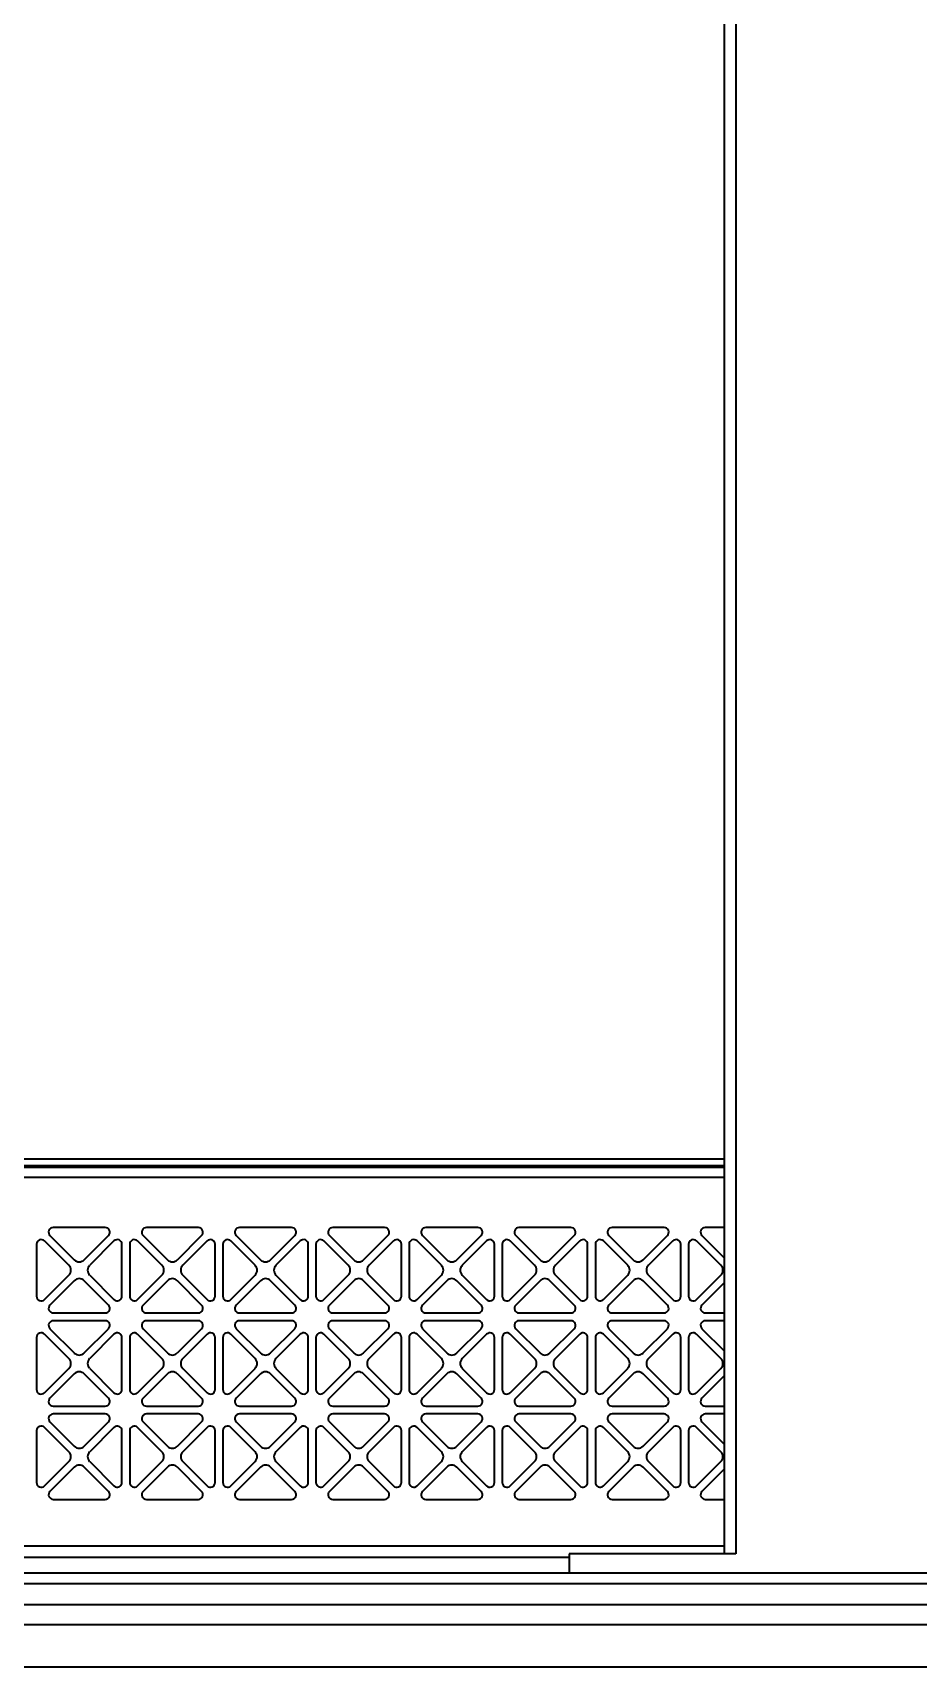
# Model space of a CAD drawing. Header units: millimetres. Extents: x 32496 to 166256, y 3504 to 23939.
# Drawn here: x 142464 to 142692.2, y 12211.1 to 12632 of the extents above; entities that cross this region are included whole.
import ezdxf

# ---------------------------------------------------------------- set-up
doc = ezdxf.new("R2010")
doc.units = ezdxf.units.MM
doc.layers.get('0').update_dxf_attribs({"lineweight": 35})

# ---------------------------------------------------------------- blocks, each defined once
blk = doc.blocks.new('8-1250')
at = {"linetype": 'Continuous'}
for p, q in [((-5954.13, -32157.29), (-5954.13, -34666.29)), ((-5951.13, -32157.29), (-5951.13, -34666.29)), ((-6331.63, -34564.59), (-5954.13, -34564.59)), ((-6333.83, -34566.29), (-5954.13, -34566.29)), ((-5954.13, -34566.79), (-6225.1, -34566.79)), ((-6343.83, -34569.29), (-5954.13, -34569.29)), ((-6123.01, -34592.02), (-6129.28, -34585.75)), ((-6127.87, -34584.34), (-6121.6, -34590.6)), ((-6113.64, -34582.29), (-6127.02, -34582.29)), ((-6119.05, -34590.6), (-6112.79, -34584.34)), ((-6111.38, -34585.75), (-6117.64, -34592.02)), ((-6099.01, -34592.02), (-6105.28, -34585.75)), ((-6103.87, -34584.34), (-6097.6, -34590.6)), ((-6089.64, -34582.29), (-6103.02, -34582.29)), ((-6095.05, -34590.6), (-6088.79, -34584.34)), ((-6087.38, -34585.75), (-6093.64, -34592.02)), ((-6075.01, -34592.02), (-6081.28, -34585.75)), ((-6079.87, -34584.34), (-6073.6, -34590.6)), ((-6065.64, -34582.29), (-6079.02, -34582.29)), ((-6071.05, -34590.6), (-6064.79, -34584.34)), ((-6063.38, -34585.75), (-6069.64, -34592.02)), ((-6051.01, -34592.02), (-6057.28, -34585.75)), ((-6055.87, -34584.34), (-6049.6, -34590.6)), ((-6041.64, -34582.29), (-6055.02, -34582.29)), ((-6047.05, -34590.6), (-6040.79, -34584.34)), ((-6039.38, -34585.75), (-6045.64, -34592.02)), ((-6027.01, -34592.02), (-6033.28, -34585.75)), ((-6031.87, -34584.34), (-6025.6, -34590.6)), ((-6017.64, -34582.29), (-6031.02, -34582.29)), ((-6023.05, -34590.6), (-6016.79, -34584.34)), ((-6015.38, -34585.75), (-6021.64, -34592.02)), ((-6003.01, -34592.02), (-6009.28, -34585.75)), ((-6007.87, -34584.34), (-6001.6, -34590.6)), ((-5993.64, -34582.29), (-6007.02, -34582.29)), ((-5999.05, -34590.6), (-5992.79, -34584.34)), ((-5991.38, -34585.75), (-5997.64, -34592.02)), ((-5979.01, -34592.02), (-5985.28, -34585.75)), ((-5983.87, -34584.34), (-5977.6, -34590.6)), ((-5969.64, -34582.29), (-5983.02, -34582.29)), ((-5975.05, -34590.6), (-5968.79, -34584.34)), ((-5967.38, -34585.75), (-5973.64, -34592.02)), ((-5955.01, -34592.02), (-5961.28, -34585.75)), ((-5959.87, -34584.34), (-5954.13, -34590.07)), ((-5954.13, -34582.29), (-5959.02, -34582.29)), ((-6131.33, -34586.6), (-6131.33, -34599.98)), ((-6109.33, -34599.98), (-6109.33, -34586.6)), ((-6107.33, -34586.6), (-6107.33, -34599.98)), ((-6085.33, -34599.98), (-6085.33, -34586.6)), ((-6083.33, -34586.6), (-6083.33, -34599.98)), ((-6061.33, -34599.98), (-6061.33, -34586.6)), ((-6059.33, -34586.6), (-6059.33, -34599.98)), ((-6037.33, -34599.98), (-6037.33, -34586.6)), ((-6035.33, -34586.6), (-6035.33, -34599.98)), ((-6013.33, -34599.98), (-6013.33, -34586.6)), ((-6011.33, -34586.6), (-6011.33, -34599.98)), ((-5989.33, -34599.98), (-5989.33, -34586.6)), ((-5987.33, -34586.6), (-5987.33, -34599.98)), ((-5965.33, -34599.98), (-5965.33, -34586.6)), ((-5963.33, -34586.6), (-5963.33, -34599.98)), ((-6129.28, -34600.83), (-6123.01, -34594.56)), ((-6121.6, -34595.98), (-6127.87, -34602.24)), ((-6112.79, -34602.24), (-6119.05, -34595.98)), ((-6117.64, -34594.56), (-6111.38, -34600.83)), ((-6105.28, -34600.83), (-6099.01, -34594.56)), ((-6097.6, -34595.98), (-6103.87, -34602.24)), ((-6088.79, -34602.24), (-6095.05, -34595.98)), ((-6093.64, -34594.56), (-6087.38, -34600.83)), ((-6081.28, -34600.83), (-6075.01, -34594.56)), ((-6073.6, -34595.98), (-6079.87, -34602.24)), ((-6064.79, -34602.24), (-6071.05, -34595.98)), ((-6069.64, -34594.56), (-6063.38, -34600.83)), ((-6057.28, -34600.83), (-6051.01, -34594.56)), ((-6049.6, -34595.98), (-6055.87, -34602.24)), ((-6040.79, -34602.24), (-6047.05, -34595.98)), ((-6045.64, -34594.56), (-6039.38, -34600.83)), ((-6033.28, -34600.83), (-6027.01, -34594.56)), ((-6025.6, -34595.98), (-6031.87, -34602.24)), ((-6016.79, -34602.24), (-6023.05, -34595.98)), ((-6021.64, -34594.56), (-6015.38, -34600.83)), ((-6009.28, -34600.83), (-6003.01, -34594.56)), ((-6001.6, -34595.98), (-6007.87, -34602.24)), ((-5992.79, -34602.24), (-5999.05, -34595.98)), ((-5997.64, -34594.56), (-5991.38, -34600.83)), ((-5985.28, -34600.83), (-5979.01, -34594.56)), ((-5977.6, -34595.98), (-5983.87, -34602.24)), ((-5968.79, -34602.24), (-5975.05, -34595.98)), ((-5973.64, -34594.56), (-5967.38, -34600.83)), ((-5961.28, -34600.83), (-5955.01, -34594.56)), ((-5954.13, -34596.5), (-5959.87, -34602.24)), ((-6127.02, -34604.29), (-6113.64, -34604.29)), ((-6113.64, -34606.29), (-6127.02, -34606.29)), ((-6103.02, -34604.29), (-6089.64, -34604.29)), ((-6089.64, -34606.29), (-6103.02, -34606.29)), ((-6079.02, -34604.29), (-6065.64, -34604.29)), ((-6065.64, -34606.29), (-6079.02, -34606.29)), ((-6055.02, -34604.29), (-6041.64, -34604.29)), ((-6041.64, -34606.29), (-6055.02, -34606.29)), ((-6031.02, -34604.29), (-6017.64, -34604.29)), ((-6017.64, -34606.29), (-6031.02, -34606.29)), ((-6007.02, -34604.29), (-5993.64, -34604.29)), ((-5993.64, -34606.29), (-6007.02, -34606.29)), ((-5983.02, -34604.29), (-5969.64, -34604.29)), ((-5969.64, -34606.29), (-5983.02, -34606.29)), ((-5959.02, -34604.29), (-5954.13, -34604.29)), ((-5954.13, -34606.29), (-5959.02, -34606.29)), ((-6131.33, -34610.6), (-6131.33, -34623.98)), ((-6123.01, -34616.02), (-6129.28, -34609.75)), ((-6127.87, -34608.34), (-6121.6, -34614.6)), ((-6119.05, -34614.6), (-6112.79, -34608.34)), ((-6111.38, -34609.75), (-6117.64, -34616.02)), ((-6109.33, -34623.98), (-6109.33, -34610.6)), ((-6107.33, -34610.6), (-6107.33, -34623.98)), ((-6099.01, -34616.02), (-6105.28, -34609.75)), ((-6103.87, -34608.34), (-6097.6, -34614.6)), ((-6095.05, -34614.6), (-6088.79, -34608.34)), ((-6087.38, -34609.75), (-6093.64, -34616.02)), ((-6085.33, -34623.98), (-6085.33, -34610.6)), ((-6083.33, -34610.6), (-6083.33, -34623.98)), ((-6075.01, -34616.02), (-6081.28, -34609.75)), ((-6079.87, -34608.34), (-6073.6, -34614.6)), ((-6071.05, -34614.6), (-6064.79, -34608.34)), ((-6063.38, -34609.75), (-6069.64, -34616.02)), ((-6061.33, -34623.98), (-6061.33, -34610.6)), ((-6059.33, -34610.6), (-6059.33, -34623.98)), ((-6051.01, -34616.02), (-6057.28, -34609.75)), ((-6055.87, -34608.34), (-6049.6, -34614.6)), ((-6047.05, -34614.6), (-6040.79, -34608.34)), ((-6039.38, -34609.75), (-6045.64, -34616.02)), ((-6037.33, -34623.98), (-6037.33, -34610.6)), ((-6035.33, -34610.6), (-6035.33, -34623.98)), ((-6027.01, -34616.02), (-6033.28, -34609.75)), ((-6031.87, -34608.34), (-6025.6, -34614.6)), ((-6023.05, -34614.6), (-6016.79, -34608.34)), ((-6015.38, -34609.75), (-6021.64, -34616.02)), ((-6013.33, -34623.98), (-6013.33, -34610.6)), ((-6011.33, -34610.6), (-6011.33, -34623.98)), ((-6003.01, -34616.02), (-6009.28, -34609.75)), ((-6007.87, -34608.34), (-6001.6, -34614.6)), ((-5999.05, -34614.6), (-5992.79, -34608.34)), ((-5991.38, -34609.75), (-5997.64, -34616.02)), ((-5989.33, -34623.98), (-5989.33, -34610.6)), ((-5987.33, -34610.6), (-5987.33, -34623.98)), ((-5979.01, -34616.02), (-5985.28, -34609.75)), ((-5983.87, -34608.34), (-5977.6, -34614.6)), ((-5975.05, -34614.6), (-5968.79, -34608.34)), ((-5967.38, -34609.75), (-5973.64, -34616.02)), ((-5965.33, -34623.98), (-5965.33, -34610.6)), ((-5963.33, -34610.6), (-5963.33, -34623.98)), ((-5955.01, -34616.02), (-5961.28, -34609.75)), ((-5959.87, -34608.34), (-5954.13, -34614.07)), ((-6129.28, -34624.83), (-6123.01, -34618.56)), ((-6117.64, -34618.56), (-6111.38, -34624.83)), ((-6105.28, -34624.83), (-6099.01, -34618.56)), ((-6093.64, -34618.56), (-6087.38, -34624.83)), ((-6081.28, -34624.83), (-6075.01, -34618.56)), ((-6069.64, -34618.56), (-6063.38, -34624.83)), ((-6057.28, -34624.83), (-6051.01, -34618.56)), ((-6045.64, -34618.56), (-6039.38, -34624.83)), ((-6033.28, -34624.83), (-6027.01, -34618.56)), ((-6021.64, -34618.56), (-6015.38, -34624.83)), ((-6009.28, -34624.83), (-6003.01, -34618.56)), ((-5997.64, -34618.56), (-5991.38, -34624.83)), ((-5985.28, -34624.83), (-5979.01, -34618.56)), ((-5973.64, -34618.56), (-5967.38, -34624.83)), ((-5961.28, -34624.83), (-5955.01, -34618.56)), ((-6121.6, -34619.98), (-6127.87, -34626.24)), ((-6112.79, -34626.24), (-6119.05, -34619.98)), ((-6097.6, -34619.98), (-6103.87, -34626.24)), ((-6088.79, -34626.24), (-6095.05, -34619.98)), ((-6073.6, -34619.98), (-6079.87, -34626.24)), ((-6064.79, -34626.24), (-6071.05, -34619.98)), ((-6049.6, -34619.98), (-6055.87, -34626.24)), ((-6040.79, -34626.24), (-6047.05, -34619.98)), ((-6025.6, -34619.98), (-6031.87, -34626.24)), ((-6016.79, -34626.24), (-6023.05, -34619.98)), ((-6001.6, -34619.98), (-6007.87, -34626.24)), ((-5992.79, -34626.24), (-5999.05, -34619.98)), ((-5977.6, -34619.98), (-5983.87, -34626.24)), ((-5968.79, -34626.24), (-5975.05, -34619.98)), ((-5954.13, -34620.5), (-5959.87, -34626.24)), ((-6127.87, -34632.34), (-6121.6, -34638.6)), ((-6127.02, -34628.29), (-6113.64, -34628.29)), ((-6113.64, -34630.29), (-6127.02, -34630.29)), ((-6119.05, -34638.6), (-6112.79, -34632.34)), ((-6103.87, -34632.34), (-6097.6, -34638.6)), ((-6103.02, -34628.29), (-6089.64, -34628.29)), ((-6089.64, -34630.29), (-6103.02, -34630.29)), ((-6095.05, -34638.6), (-6088.79, -34632.34)), ((-6079.87, -34632.34), (-6073.6, -34638.6)), ((-6079.02, -34628.29), (-6065.64, -34628.29)), ((-6065.64, -34630.29), (-6079.02, -34630.29)), ((-6071.05, -34638.6), (-6064.79, -34632.34)), ((-6055.87, -34632.34), (-6049.6, -34638.6)), ((-6055.02, -34628.29), (-6041.64, -34628.29)), ((-6041.64, -34630.29), (-6055.02, -34630.29)), ((-6047.05, -34638.6), (-6040.79, -34632.34)), ((-6031.87, -34632.34), (-6025.6, -34638.6)), ((-6031.02, -34628.29), (-6017.64, -34628.29)), ((-6017.64, -34630.29), (-6031.02, -34630.29)), ((-6023.05, -34638.6), (-6016.79, -34632.34)), ((-6007.87, -34632.34), (-6001.6, -34638.6)), ((-6007.02, -34628.29), (-5993.64, -34628.29)), ((-5993.64, -34630.29), (-6007.02, -34630.29)), ((-5999.05, -34638.6), (-5992.79, -34632.34)), ((-5983.87, -34632.34), (-5977.6, -34638.6)), ((-5983.02, -34628.29), (-5969.64, -34628.29)), ((-5969.64, -34630.29), (-5983.02, -34630.29)), ((-5975.05, -34638.6), (-5968.79, -34632.34)), ((-5959.87, -34632.34), (-5954.13, -34638.07)), ((-5959.02, -34628.29), (-5954.13, -34628.29)), ((-5954.13, -34630.29), (-5959.02, -34630.29)), ((-6131.33, -34634.6), (-6131.33, -34647.98)), ((-6123.01, -34640.02), (-6129.28, -34633.75)), ((-6111.38, -34633.75), (-6117.64, -34640.02)), ((-6109.33, -34647.98), (-6109.33, -34634.6)), ((-6107.33, -34634.6), (-6107.33, -34647.98)), ((-6099.01, -34640.02), (-6105.28, -34633.75)), ((-6087.38, -34633.75), (-6093.64, -34640.02)), ((-6085.33, -34647.98), (-6085.33, -34634.6)), ((-6083.33, -34634.6), (-6083.33, -34647.98)), ((-6075.01, -34640.02), (-6081.28, -34633.75)), ((-6063.38, -34633.75), (-6069.64, -34640.02)), ((-6061.33, -34647.98), (-6061.33, -34634.6)), ((-6059.33, -34634.6), (-6059.33, -34647.98)), ((-6051.01, -34640.02), (-6057.28, -34633.75)), ((-6039.38, -34633.75), (-6045.64, -34640.02)), ((-6037.33, -34647.98), (-6037.33, -34634.6)), ((-6035.33, -34634.6), (-6035.33, -34647.98)), ((-6027.01, -34640.02), (-6033.28, -34633.75)), ((-6015.38, -34633.75), (-6021.64, -34640.02)), ((-6013.33, -34647.98), (-6013.33, -34634.6)), ((-6011.33, -34634.6), (-6011.33, -34647.98)), ((-6003.01, -34640.02), (-6009.28, -34633.75)), ((-5991.38, -34633.75), (-5997.64, -34640.02)), ((-5989.33, -34647.98), (-5989.33, -34634.6)), ((-5987.33, -34634.6), (-5987.33, -34647.98)), ((-5979.01, -34640.02), (-5985.28, -34633.75)), ((-5967.38, -34633.75), (-5973.64, -34640.02)), ((-5965.33, -34647.98), (-5965.33, -34634.6)), ((-5963.33, -34634.6), (-5963.33, -34647.98)), ((-5955.01, -34640.02), (-5961.28, -34633.75)), ((-6129.28, -34648.83), (-6123.01, -34642.56)), ((-6121.6, -34643.98), (-6127.87, -34650.24)), ((-6112.79, -34650.24), (-6119.05, -34643.98)), ((-6117.64, -34642.56), (-6111.38, -34648.83)), ((-6105.28, -34648.83), (-6099.01, -34642.56)), ((-6097.6, -34643.98), (-6103.87, -34650.24)), ((-6088.79, -34650.24), (-6095.05, -34643.98)), ((-6093.64, -34642.56), (-6087.38, -34648.83)), ((-6081.28, -34648.83), (-6075.01, -34642.56)), ((-6073.6, -34643.98), (-6079.87, -34650.24)), ((-6064.79, -34650.24), (-6071.05, -34643.98)), ((-6069.64, -34642.56), (-6063.38, -34648.83)), ((-6057.28, -34648.83), (-6051.01, -34642.56)), ((-6049.6, -34643.98), (-6055.87, -34650.24)), ((-6040.79, -34650.24), (-6047.05, -34643.98)), ((-6045.64, -34642.56), (-6039.38, -34648.83)), ((-6033.28, -34648.83), (-6027.01, -34642.56)), ((-6025.6, -34643.98), (-6031.87, -34650.24)), ((-6016.79, -34650.24), (-6023.05, -34643.98)), ((-6021.64, -34642.56), (-6015.38, -34648.83)), ((-6009.28, -34648.83), (-6003.01, -34642.56)), ((-6001.6, -34643.98), (-6007.87, -34650.24)), ((-5992.79, -34650.24), (-5999.05, -34643.98)), ((-5997.64, -34642.56), (-5991.38, -34648.83)), ((-5985.28, -34648.83), (-5979.01, -34642.56)), ((-5977.6, -34643.98), (-5983.87, -34650.24)), ((-5968.79, -34650.24), (-5975.05, -34643.98)), ((-5973.64, -34642.56), (-5967.38, -34648.83)), ((-5961.28, -34648.83), (-5955.01, -34642.56)), ((-5954.13, -34644.5), (-5959.87, -34650.24)), ((-6127.02, -34652.29), (-6113.64, -34652.29)), ((-6103.02, -34652.29), (-6089.64, -34652.29)), ((-6079.02, -34652.29), (-6065.64, -34652.29)), ((-6055.02, -34652.29), (-6041.64, -34652.29)), ((-6031.02, -34652.29), (-6017.64, -34652.29)), ((-6007.02, -34652.29), (-5993.64, -34652.29)), ((-5983.02, -34652.29), (-5969.64, -34652.29)), ((-5959.02, -34652.29), (-5954.13, -34652.29)), ((-6343.83, -34664.29), (-5954.13, -34664.29)), ((-5994.13, -34667.29), (-6821.13, -34667.29)), ((-5994.13, -34666.29), (-5994.13, -34671.29)), ((-5951.13, -34666.29), (-5994.13, -34666.29)), ((3761.37, -34674.01), (-7907.13, -34674.01)), ((-5994.13, -34671.29), (-6821.13, -34671.29)), ((-5814.13, -34671.29), (-5994.13, -34671.29)), ((3761.37, -34679.48), (-7907.13, -34679.48)), ((3115.87, -34684.6), (-7857.13, -34684.6)), ((3115.87, -34695.54), (-7857.13, -34695.54))]:
    blk.add_line(p, q, dxfattribs=at)
for centre, radius, start, end in [((-6130.13, -34586.6), 1.2, 45, 180), ((-6127.02, -34583.49), 1.2, 90, 225), ((-6113.64, -34583.49), 1.2, 315, 90), ((-6110.53, -34586.6), 1.2, 0, 135), ((-6106.13, -34586.6), 1.2, 45, 180), ((-6103.02, -34583.49), 1.2, 90, 225), ((-6089.64, -34583.49), 1.2, 315, 90), ((-6086.53, -34586.6), 1.2, 0, 135), ((-6082.13, -34586.6), 1.2, 45, 180), ((-6079.02, -34583.49), 1.2, 90, 225), ((-6065.64, -34583.49), 1.2, 315, 90), ((-6062.53, -34586.6), 1.2, 0, 135), ((-6058.13, -34586.6), 1.2, 45, 180), ((-6055.02, -34583.49), 1.2, 90, 225), ((-6041.64, -34583.49), 1.2, 315, 90), ((-6038.53, -34586.6), 1.2, 0, 135), ((-6034.13, -34586.6), 1.2, 45, 180), ((-6031.02, -34583.49), 1.2, 90, 225), ((-6017.64, -34583.49), 1.2, 315, 90), ((-6014.53, -34586.6), 1.2, 0, 135), ((-6010.13, -34586.6), 1.2, 45, 180), ((-6007.02, -34583.49), 1.2, 90, 225), ((-5993.64, -34583.49), 1.2, 315, 90), ((-5990.53, -34586.6), 1.2, 0, 135), ((-5986.13, -34586.6), 1.2, 45, 180), ((-5983.02, -34583.49), 1.2, 90, 225), ((-5969.64, -34583.49), 1.2, 315, 90), ((-5966.53, -34586.6), 1.2, 0, 135), ((-5962.13, -34586.6), 1.2, 45, 180), ((-5959.02, -34583.49), 1.2, 90, 225), ((-6124.29, -34593.29), 1.8, 315, 45), ((-6120.33, -34589.33), 1.8, 225, 315), ((-6116.37, -34593.29), 1.8, 135, 225), ((-6100.29, -34593.29), 1.8, 315, 45), ((-6096.33, -34589.33), 1.8, 225, 315), ((-6092.37, -34593.29), 1.8, 135, 225), ((-6076.29, -34593.29), 1.8, 315, 45), ((-6072.33, -34589.33), 1.8, 225, 315), ((-6068.37, -34593.29), 1.8, 135, 225), ((-6052.29, -34593.29), 1.8, 315, 45), ((-6048.33, -34589.33), 1.8, 225, 315), ((-6044.37, -34593.29), 1.8, 135, 225), ((-6028.29, -34593.29), 1.8, 315, 45), ((-6024.33, -34589.33), 1.8, 225, 315), ((-6020.37, -34593.29), 1.8, 135, 225), ((-6004.29, -34593.29), 1.8, 315, 45), ((-6000.33, -34589.33), 1.8, 225, 315), ((-5996.37, -34593.29), 1.8, 135, 225), ((-5980.29, -34593.29), 1.8, 315, 45), ((-5976.33, -34589.33), 1.8, 225, 315), ((-5972.37, -34593.29), 1.8, 135, 225), ((-5956.29, -34593.29), 1.8, 315, 45), ((-6120.33, -34597.25), 1.8, 45, 135), ((-6096.33, -34597.25), 1.8, 45, 135), ((-6072.33, -34597.25), 1.8, 45, 135), ((-6048.33, -34597.25), 1.8, 45, 135), ((-6024.33, -34597.25), 1.8, 45, 135), ((-6000.33, -34597.25), 1.8, 45, 135), ((-5976.33, -34597.25), 1.8, 45, 135), ((-6130.13, -34599.98), 1.2, 180, 315), ((-6127.02, -34603.09), 1.2, 135, 270), ((-6113.64, -34603.09), 1.2, 270, 45), ((-6110.53, -34599.98), 1.2, 225, 0), ((-6106.13, -34599.98), 1.2, 180, 315), ((-6103.02, -34603.09), 1.2, 135, 270), ((-6089.64, -34603.09), 1.2, 270, 45), ((-6086.53, -34599.98), 1.2, 225, 0), ((-6082.13, -34599.98), 1.2, 180, 315), ((-6079.02, -34603.09), 1.2, 135, 270), ((-6065.64, -34603.09), 1.2, 270, 45), ((-6062.53, -34599.98), 1.2, 225, 0), ((-6058.13, -34599.98), 1.2, 180, 315), ((-6055.02, -34603.09), 1.2, 135, 270), ((-6041.64, -34603.09), 1.2, 270, 45), ((-6038.53, -34599.98), 1.2, 225, 0), ((-6034.13, -34599.98), 1.2, 180, 315), ((-6031.02, -34603.09), 1.2, 135, 270), ((-6017.64, -34603.09), 1.2, 270, 45), ((-6014.53, -34599.98), 1.2, 225, 0), ((-6010.13, -34599.98), 1.2, 180, 315), ((-6007.02, -34603.09), 1.2, 135, 270), ((-5993.64, -34603.09), 1.2, 270, 45), ((-5990.53, -34599.98), 1.2, 225, 0), ((-5986.13, -34599.98), 1.2, 180, 315), ((-5983.02, -34603.09), 1.2, 135, 270), ((-5969.64, -34603.09), 1.2, 270, 45), ((-5966.53, -34599.98), 1.2, 225, 0), ((-5962.13, -34599.98), 1.2, 180, 315), ((-5959.02, -34603.09), 1.2, 135, 270), ((-6127.02, -34607.49), 1.2, 90, 225), ((-6113.64, -34607.49), 1.2, 315, 90), ((-6103.02, -34607.49), 1.2, 90, 225), ((-6089.64, -34607.49), 1.2, 315, 90), ((-6079.02, -34607.49), 1.2, 90, 225), ((-6065.64, -34607.49), 1.2, 315, 90), ((-6055.02, -34607.49), 1.2, 90, 225), ((-6041.64, -34607.49), 1.2, 315, 90), ((-6031.02, -34607.49), 1.2, 90, 225), ((-6017.64, -34607.49), 1.2, 315, 90), ((-6007.02, -34607.49), 1.2, 90, 225), ((-5993.64, -34607.49), 1.2, 315, 90), ((-5983.02, -34607.49), 1.2, 90, 225), ((-5969.64, -34607.49), 1.2, 315, 90), ((-5959.02, -34607.49), 1.2, 90, 225), ((-6130.13, -34610.6), 1.2, 45, 180), ((-6110.53, -34610.6), 1.2, 0, 135), ((-6106.13, -34610.6), 1.2, 45, 180), ((-6086.53, -34610.6), 1.2, 0, 135), ((-6082.13, -34610.6), 1.2, 45, 180), ((-6062.53, -34610.6), 1.2, 0, 135), ((-6058.13, -34610.6), 1.2, 45, 180), ((-6038.53, -34610.6), 1.2, 0, 135), ((-6034.13, -34610.6), 1.2, 45, 180), ((-6014.53, -34610.6), 1.2, 0, 135), ((-6010.13, -34610.6), 1.2, 45, 180), ((-5990.53, -34610.6), 1.2, 0, 135), ((-5986.13, -34610.6), 1.2, 45, 180), ((-5966.53, -34610.6), 1.2, 0, 135), ((-5962.13, -34610.6), 1.2, 45, 180), ((-6120.33, -34613.33), 1.8, 225, 315), ((-6096.33, -34613.33), 1.8, 225, 315), ((-6072.33, -34613.33), 1.8, 225, 315), ((-6048.33, -34613.33), 1.8, 225, 315), ((-6024.33, -34613.33), 1.8, 225, 315), ((-6000.33, -34613.33), 1.8, 225, 315), ((-5976.33, -34613.33), 1.8, 225, 315), ((-6124.29, -34617.29), 1.8, 315, 45), ((-6120.33, -34621.25), 1.8, 45, 135), ((-6116.37, -34617.29), 1.8, 135, 225), ((-6100.29, -34617.29), 1.8, 315, 45), ((-6096.33, -34621.25), 1.8, 45, 135), ((-6092.37, -34617.29), 1.8, 135, 225), ((-6076.29, -34617.29), 1.8, 315, 45), ((-6072.33, -34621.25), 1.8, 45, 135), ((-6068.37, -34617.29), 1.8, 135, 225), ((-6052.29, -34617.29), 1.8, 315, 45), ((-6048.33, -34621.25), 1.8, 45, 135), ((-6044.37, -34617.29), 1.8, 135, 225), ((-6028.29, -34617.29), 1.8, 315, 45), ((-6024.33, -34621.25), 1.8, 45, 135), ((-6020.37, -34617.29), 1.8, 135, 225), ((-6004.29, -34617.29), 1.8, 315, 45), ((-6000.33, -34621.25), 1.8, 45, 135), ((-5996.37, -34617.29), 1.8, 135, 225), ((-5980.29, -34617.29), 1.8, 315, 45), ((-5976.33, -34621.25), 1.8, 45, 135), ((-5972.37, -34617.29), 1.8, 135, 225), ((-5956.29, -34617.29), 1.8, 315, 45), ((-6130.13, -34623.98), 1.2, 180, 315), ((-6127.02, -34627.09), 1.2, 135, 270), ((-6113.64, -34627.09), 1.2, 270, 45), ((-6110.53, -34623.98), 1.2, 225, 0), ((-6106.13, -34623.98), 1.2, 180, 315), ((-6103.02, -34627.09), 1.2, 135, 270), ((-6089.64, -34627.09), 1.2, 270, 45), ((-6086.53, -34623.98), 1.2, 225, 0), ((-6082.13, -34623.98), 1.2, 180, 315), ((-6079.02, -34627.09), 1.2, 135, 270), ((-6065.64, -34627.09), 1.2, 270, 45), ((-6062.53, -34623.98), 1.2, 225, 0), ((-6058.13, -34623.98), 1.2, 180, 315), ((-6055.02, -34627.09), 1.2, 135, 270), ((-6041.64, -34627.09), 1.2, 270, 45), ((-6038.53, -34623.98), 1.2, 225, 0), ((-6034.13, -34623.98), 1.2, 180, 315), ((-6031.02, -34627.09), 1.2, 135, 270), ((-6017.64, -34627.09), 1.2, 270, 45), ((-6014.53, -34623.98), 1.2, 225, 0), ((-6010.13, -34623.98), 1.2, 180, 315), ((-6007.02, -34627.09), 1.2, 135, 270), ((-5993.64, -34627.09), 1.2, 270, 45), ((-5990.53, -34623.98), 1.2, 225, 0), ((-5986.13, -34623.98), 1.2, 180, 315), ((-5983.02, -34627.09), 1.2, 135, 270), ((-5969.64, -34627.09), 1.2, 270, 45), ((-5966.53, -34623.98), 1.2, 225, 0), ((-5962.13, -34623.98), 1.2, 180, 315), ((-5959.02, -34627.09), 1.2, 135, 270), ((-6127.02, -34631.49), 1.2, 90, 225), ((-6113.64, -34631.49), 1.2, 315, 90), ((-6103.02, -34631.49), 1.2, 90, 225), ((-6089.64, -34631.49), 1.2, 315, 90), ((-6079.02, -34631.49), 1.2, 90, 225), ((-6065.64, -34631.49), 1.2, 315, 90), ((-6055.02, -34631.49), 1.2, 90, 225), ((-6041.64, -34631.49), 1.2, 315, 90), ((-6031.02, -34631.49), 1.2, 90, 225), ((-6017.64, -34631.49), 1.2, 315, 90), ((-6007.02, -34631.49), 1.2, 90, 225), ((-5993.64, -34631.49), 1.2, 315, 90), ((-5983.02, -34631.49), 1.2, 90, 225), ((-5969.64, -34631.49), 1.2, 315, 90), ((-5959.02, -34631.49), 1.2, 90, 225), ((-6130.13, -34634.6), 1.2, 45, 180), ((-6110.53, -34634.6), 1.2, 0, 135), ((-6106.13, -34634.6), 1.2, 45, 180), ((-6086.53, -34634.6), 1.2, 0, 135), ((-6082.13, -34634.6), 1.2, 45, 180), ((-6062.53, -34634.6), 1.2, 0, 135), ((-6058.13, -34634.6), 1.2, 45, 180), ((-6038.53, -34634.6), 1.2, 0, 135), ((-6034.13, -34634.6), 1.2, 45, 180), ((-6014.53, -34634.6), 1.2, 0, 135), ((-6010.13, -34634.6), 1.2, 45, 180), ((-5990.53, -34634.6), 1.2, 0, 135), ((-5986.13, -34634.6), 1.2, 45, 180), ((-5966.53, -34634.6), 1.2, 0, 135), ((-5962.13, -34634.6), 1.2, 45, 180), ((-6124.29, -34641.29), 1.8, 315, 45), ((-6120.33, -34637.33), 1.8, 225, 315), ((-6116.37, -34641.29), 1.8, 135, 225), ((-6100.29, -34641.29), 1.8, 315, 45), ((-6096.33, -34637.33), 1.8, 225, 315), ((-6092.37, -34641.29), 1.8, 135, 225), ((-6076.29, -34641.29), 1.8, 315, 45), ((-6072.33, -34637.33), 1.8, 225, 315), ((-6068.37, -34641.29), 1.8, 135, 225), ((-6052.29, -34641.29), 1.8, 315, 45), ((-6048.33, -34637.33), 1.8, 225, 315), ((-6044.37, -34641.29), 1.8, 135, 225), ((-6028.29, -34641.29), 1.8, 315, 45), ((-6024.33, -34637.33), 1.8, 225, 315), ((-6020.37, -34641.29), 1.8, 135, 225), ((-6004.29, -34641.29), 1.8, 315, 45), ((-6000.33, -34637.33), 1.8, 225, 315), ((-5996.37, -34641.29), 1.8, 135, 225), ((-5980.29, -34641.29), 1.8, 315, 45), ((-5976.33, -34637.33), 1.8, 225, 315), ((-5972.37, -34641.29), 1.8, 135, 225), ((-5956.29, -34641.29), 1.8, 315, 45), ((-6120.33, -34645.25), 1.8, 45, 135), ((-6096.33, -34645.25), 1.8, 45, 135), ((-6072.33, -34645.25), 1.8, 45, 135), ((-6048.33, -34645.25), 1.8, 45, 135), ((-6024.33, -34645.25), 1.8, 45, 135), ((-6000.33, -34645.25), 1.8, 45, 135), ((-5976.33, -34645.25), 1.8, 45, 135), ((-6130.13, -34647.98), 1.2, 180, 315), ((-6110.53, -34647.98), 1.2, 225, 0), ((-6106.13, -34647.98), 1.2, 180, 315), ((-6086.53, -34647.98), 1.2, 225, 0), ((-6082.13, -34647.98), 1.2, 180, 315), ((-6062.53, -34647.98), 1.2, 225, 0), ((-6058.13, -34647.98), 1.2, 180, 315), ((-6038.53, -34647.98), 1.2, 225, 0), ((-6034.13, -34647.98), 1.2, 180, 315), ((-6014.53, -34647.98), 1.2, 225, 0), ((-6010.13, -34647.98), 1.2, 180, 315), ((-5990.53, -34647.98), 1.2, 225, 0), ((-5986.13, -34647.98), 1.2, 180, 315), ((-5966.53, -34647.98), 1.2, 225, 0), ((-5962.13, -34647.98), 1.2, 180, 315), ((-6127.02, -34651.09), 1.2, 135, 270), ((-6113.64, -34651.09), 1.2, 270, 45), ((-6103.02, -34651.09), 1.2, 135, 270), ((-6089.64, -34651.09), 1.2, 270, 45), ((-6079.02, -34651.09), 1.2, 135, 270), ((-6065.64, -34651.09), 1.2, 270, 45), ((-6055.02, -34651.09), 1.2, 135, 270), ((-6041.64, -34651.09), 1.2, 270, 45), ((-6031.02, -34651.09), 1.2, 135, 270), ((-6017.64, -34651.09), 1.2, 270, 45), ((-6007.02, -34651.09), 1.2, 135, 270), ((-5993.64, -34651.09), 1.2, 270, 45), ((-5983.02, -34651.09), 1.2, 135, 270), ((-5969.64, -34651.09), 1.2, 270, 45), ((-5959.02, -34651.09), 1.2, 135, 270)]:
    blk.add_arc(centre, radius, start, end, dxfattribs=at)

msp = doc.modelspace()

# ---------------------------------------------------------------- block references
at = {"color": 6}
msp.add_blockref('8-1250', (148596.331, 46906.597), dxfattribs=at)

doc.saveas('drawing.dxf')
